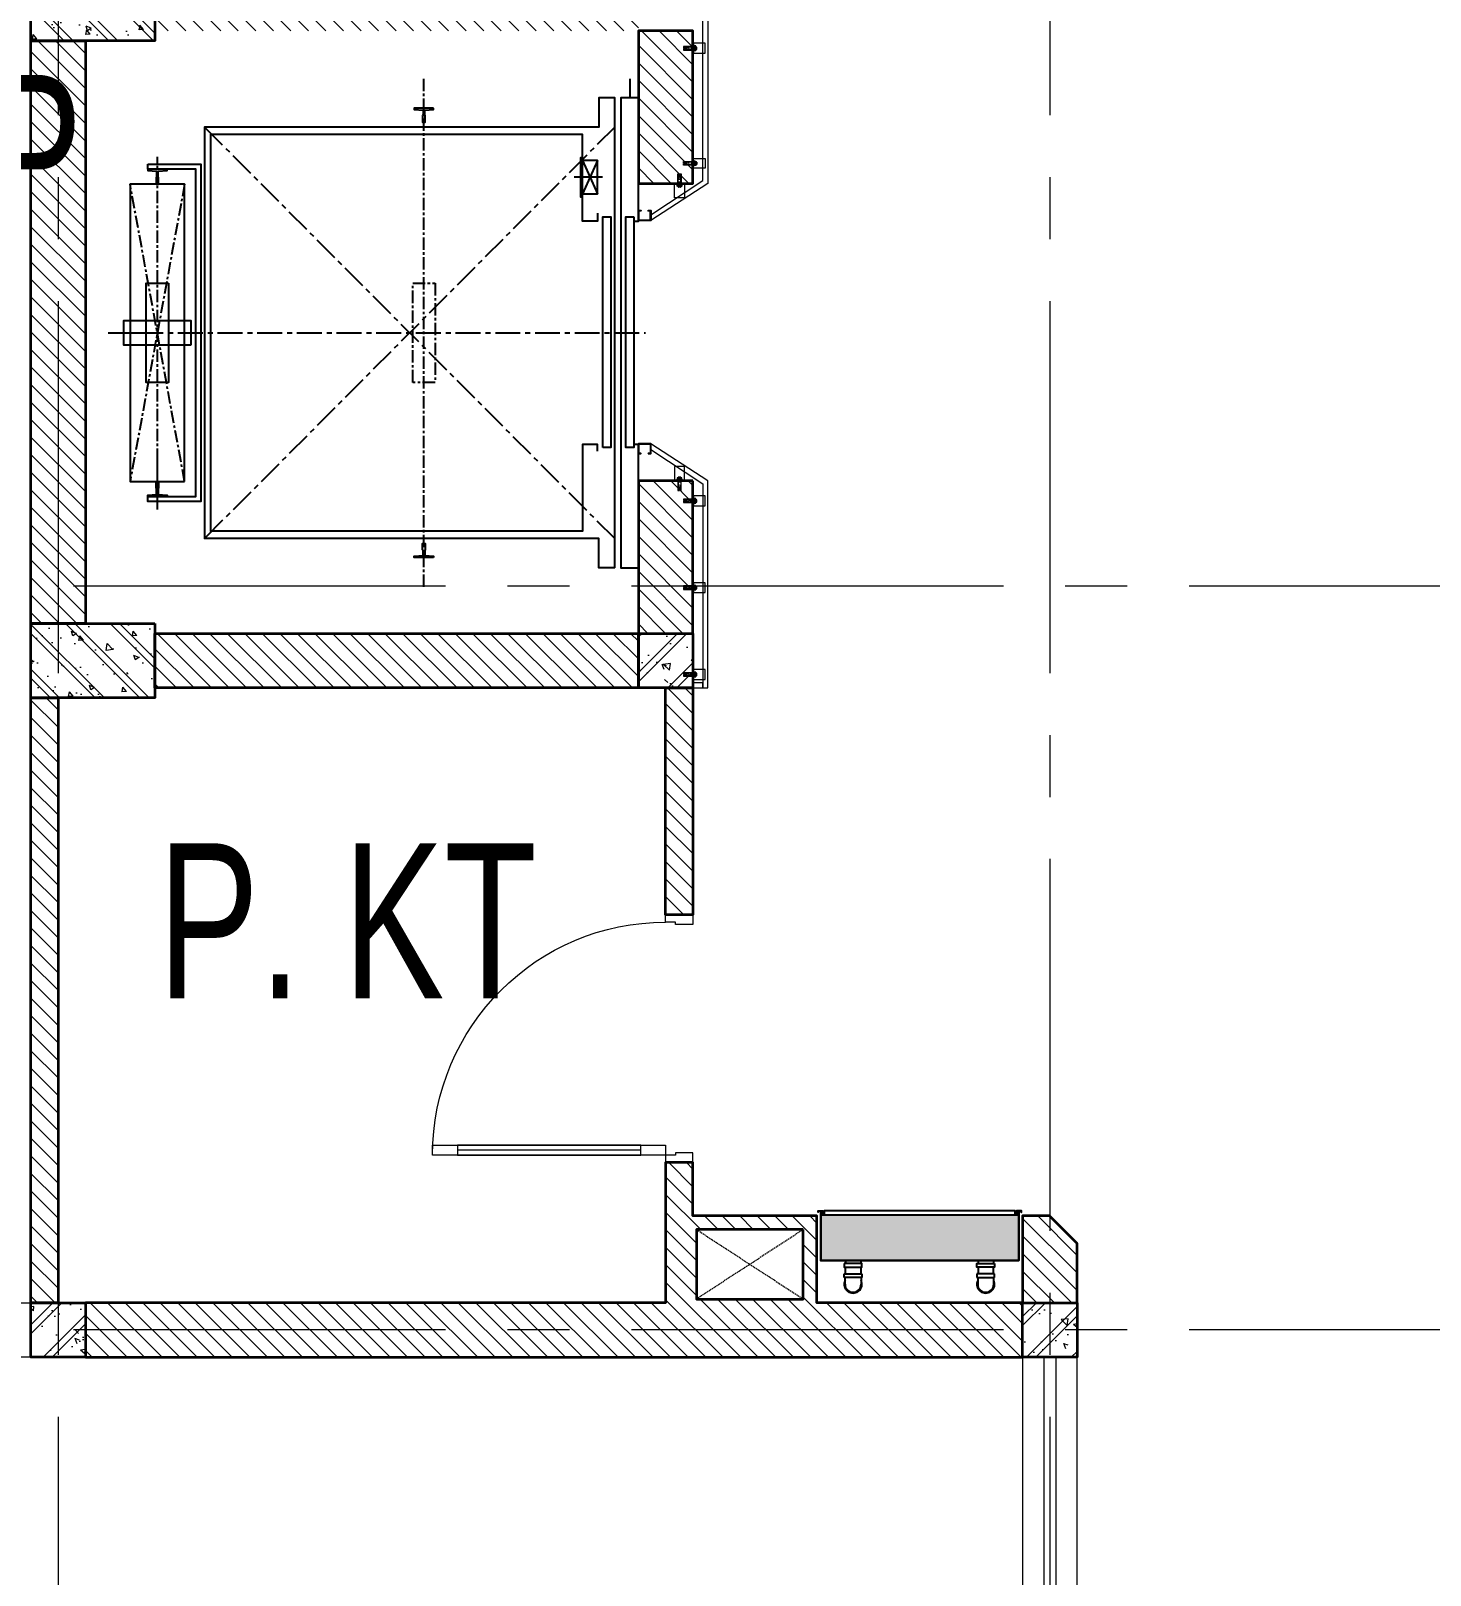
# Model space of a CAD drawing. Header units: millimetres. Extents: x 18326 to 214271, y -298828 to -198730.
# Drawn here: x 119487 to 125130, y -246619 to -240390 of the extents above; entities that cross this region are included whole.
import ezdxf

# ---------------------------------------------------------------- set-up
doc = ezdxf.new("R2010")
doc.units = ezdxf.units.MM
doc.header["$LTSCALE"] = 20
doc.header["$MEASUREMENT"] = 0
for name, pattern in [('xref LC GK$0$CENTER2', [1.125, 0.75, -0.125, 0.125, -0.125]), ('xref_mb.A1$0$CENTER', [2, 1.25, -0.25, 0.25, -0.25]), ('xref_mb.A1$0$HIDDEN', [0.375, 0.25, -0.125])]:
    doc.linetypes.add(name, pattern=pattern)
doc.layers.get('0').update_dxf_attribs({"lineweight": 0})
for name, color, linetype, lineweight in [('KV-Cay xanh', 78, 'Continuous', 5), ('KV-Text', 7, 'Continuous', 25), ('xref LC GK$0$KV-Net truc', 251, 'xref LC GK$0$CENTER2', 9), ('xref_mb.A1$0$1', 1, 'Continuous', 25), ('xref_mb.A1$0$KV-Cat be tong', 6, 'Continuous', 35), ('xref_mb.A1$0$KV-Cat tuong', 4, 'Continuous', 35), ('xref_mb.A1$0$KV-Cat vat lieu', 11, 'Continuous', 20), ('xref_mb.A1$0$KV-Cua', 34, 'Continuous', 13), ('xref_mb.A1$0$KV-Hatch', 179, 'Continuous', 5), ('xref_mb.A1$0$KV-Net khuat', 165, 'xref_mb.A1$0$HIDDEN', 9), ('xref_mb.A1$0$KV-Net thay 1', 9, 'Continuous', 20), ('xref_mb.A1$0$KV-Net thay 2', 8, 'Continuous', 13), ('xref_mb.A1$0$KV-Thiet bi', 59, 'Continuous', 9), ('xref_mb.A1$0$KV-Thiet bi dien', 1, 'Continuous', 25)]:
    doc.layers.add(name, color=color, linetype=linetype, lineweight=lineweight)
doc.layers.add('xref_mb.A1$0$KV-Net thay 3', color=251, linetype='Continuous')
doc.styles.add('VN', font='arial.ttf', dxfattribs={"width": 0.7})

# ---------------------------------------------------------------- blocks, each defined once
blk = doc.blocks.new('T3RQƯ')
at = {"layer": 'KV-Text', "color": 8, "char_height": 625, "width": 6274.472, "attachment_point": 2, "style": 'VN'}
for s, insert in [('\\A1;\\pxqc;P. CAN THIỆP\\PCÁ NHÂN{\\W0.5;\\P}S= 29M2', (73057.1, -16471.9)), ('\\A1;\\pxqc;P. KT', (76128.7, -19571.5))]:
    blk.add_mtext(s, dxfattribs=dict(at, insert=insert))
blk = doc.blocks.new('t3')
at = {"layer": 'KV-Text', "color": 8, "xscale": 0.003999999956183369, "yscale": 0.003999999956183369, "zscale": 0.003999999956183369}
blk.add_blockref('T3RQƯ', (7.351, 232.338), dxfattribs=at)
blk = doc.blocks.new('xref LC GK$0$LC')
at = {"layer": 'xref LC GK$0$KV-Net truc', "color": 8, "ltscale": 100}
for points in [[(89250, 10099.8), (89250, -49025.9)], [(93250, 10099.8), (93250, -50500)], [(117812.1, -33800), (79004.3, -33800)], [(117812.1, -36800), (39358.7, -36800)]]:
    blk.add_lwpolyline(points, dxfattribs=at)
blk = doc.blocks.new('xref_mb.A1$0$HCC')
at = {"layer": 'xref_mb.A1$0$KV-Hatch'}
h = blk.add_hatch(color=8, dxfattribs=at)
h.dxf.hatch_style = 1
h.paths.add_polyline_path([(400.9, -198.9), (400.9, -14.7), (-397.4, -14.7), (-397.4, -198.9)])
at = {"layer": 'xref_mb.A1$0$KV-Net thay 3', "color": 8}
for p, q in [((-397.4, -5.5, 0), (-397.4, -198.4, 0)), ((-397.4, -14.7, 0), (400.9, -14.7, 0)), ((394.9, -14.7), (395.8, -14.7)), ((-298.3, -199.7), (-298.3, -211.4, 0)), ((-298.3, -252.5, 0), (-298.3, -226.9, 0)), ((-235.9, -199.7, 0), (-235.9, -211.4, 0)), ((-235.9, -226.9, 0), (-235.9, -252.5, 0)), ((236.7, -199.7, 0), (236.7, -211.4, 0)), ((236.7, -226.9, 0), (236.7, -252.5, 0)), ((299.1, -199.7), (299.1, -211.4, 0)), ((299.1, -252.5, 0), (299.1, -226.9, 0)), ((-302.8, -267.9, 0), (-302.8, -252.5, 0)), ((-302.8, -252.5, 0), (-231.4, -252.5, 0)), ((-234.7, -267.9, 0), (-302.8, -267.9, 0)), ((-299.6, -295.2, 0), (-299.6, -267.9, 0)), ((-231.4, -267.9, 0), (-234.7, -267.9, 0)), ((-234.7, -267.9, 0), (-234.7, -295.2, 0)), ((-231.4, -252.5, 0), (-231.4, -267.9, 0)), ((303.6, -252.5, 0), (232.2, -252.5, 0)), ((232.2, -252.5, 0), (232.2, -267.9, 0)), ((232.2, -267.9, 0), (235.5, -267.9, 0)), ((235.5, -267.9, 0), (303.6, -267.9, 0)), ((235.5, -267.9, 0), (235.5, -295.2, 0)), ((300.4, -295.2, 0), (300.4, -267.9, 0)), ((303.6, -267.9, 0), (303.6, -252.5, 0))]:
    blk.add_line(p, q, dxfattribs=at)
at = {"layer": 'xref_mb.A1$0$KV-Net thay 3', "color": 8, "elevation": 0}
for points in [[(-389, -14.7), (-389.8, -14.7), (-389.8, -0.5), (-407.4, -0.5), (-407.4, -4.7), (-408.2, -4.7), (-408.2, 0.3), (-389, 0.3)], [(392.5, -14.7), (393.4, -14.7), (393.4, -0.5), (410.9, -0.5), (410.9, -4.7), (411.8, -4.7), (411.8, 0.3), (392.5, 0.3)], [(-302.9, -211.4), (-302.9, -226.9), (-231.5, -226.9), (-231.5, -211.4)], [(303.7, -211.4), (303.7, -226.9), (232.3, -226.9), (232.3, -211.4)]]:
    blk.add_lwpolyline(points, close=True, dxfattribs=at)
for points in [[(386.8, -14.7), (386.8, 0.3), (-383.2, 0.3), (-383.2, -14.7)], [(395.8, -14.7), (395.8, -5.5), (400.9, -5.5), (400.9, -198.9), (-397.4, -198.9), (-397.4, -5.5), (-392.2, -5.5), (-392.2, -14.7), (-391.4, -14.7), (-391.4, -4.7), (-398.2, -4.7), (-398.2, -199.7), (401.8, -199.7), (401.8, -4.7), (394.9, -4.7), (394.9, -14.7)]]:
    blk.add_lwpolyline(points, dxfattribs=at)
at = {"layer": 'xref_mb.A1$0$KV-Net thay 3', "color": 8}
for centre, radius, start, end in [((-267.1, -295.2, 0), 35.7, 155.38002, 24.61998), ((-267.1, -295.2, 0), 32.5, 180, 0), ((267.9, -295.2, 0), 35.7, 155.38002, 24.61998), ((267.9, -295.2, 0), 32.5, 180, 0)]:
    blk.add_arc(centre, radius, start, end, dxfattribs=at)
blk = doc.blocks.new('*U163')
at = {"layer": 'xref_mb.A1$0$KV-Cua', "color": 8}
blk.add_line((-50, 100), (-50, 840), dxfattribs=at)
for points in [[(-30, 0), (-30, 940), (-70, 940), (-70, 0)], [(-30, 100), (-70, 100), (-70, 840), (-30, 840)], [(0, -110), (-40, -110), (-40, -40), (-30, -40), (-30, 0), (0, 0)], [(-1000, -110), (-960, -110), (-960, -40), (-970, -40), (-970, 0), (-1000, 0)]]:
    blk.add_lwpolyline(points, close=True, dxfattribs=at)
at = {"layer": 'xref_mb.A1$0$KV-Cua', "color": 8, "ltscale": 100}
blk.add_arc((-30, 0), 940, 90, 180, dxfattribs=at)
blk = doc.blocks.new('*U157')
at = {"color": 8}
blk.add_lwpolyline([(-4530, 0), (0, 0), (0, 50), (-4530, 50)], close=True, dxfattribs=at)
blk = doc.blocks.new('xref_mb.A1$0$cot22x22')
at = {"layer": 'xref_mb.A1$0$KV-Hatch'}
h = blk.add_hatch(dxfattribs=at)
h.set_pattern_fill('CHAU-02', color=8, scale=30, angle=90, pattern_type=2)
h.set_pattern_definition([(140, (0, 0), (18.82564, 215.17805), [22.5, -247.5]), (85, (0, 0), (-225.65764, -41.6254), [18, -198]), (190.4514, (1.57, 17.93), (-206.83186, 173.55281), [19.12206, -210.34263]), (136.1842, (-60, 4e-15), (49.6557, 320.17231), [33.75, -371.25]), (186.6356, (-55.86, 26.68), (-292.23536, 280.3988), [28.6831, -315.5139]), (81.1842, (-60, 4e-15), (-292.23558, 280.3986), [27, -297]), (111, (-45, 30), (120.78567, 179.07212), [22.5, -247.5]), (316, (-45, 30), (109.66194, 201.56464), [18, -198]), (161.4514, (-34.93, 44.92), (-96.75915, 252.06679), [19.12206, -210.34263]), (157.5, (0, 0), (-88.312339, -46.774855), [0, -195.6, 0, -201, 0, -198.75]), (94.5, (0, 0), (-114.030957, 85.005277), [0, -114.6, 0, -191.1, 0, -75.75]), (57.5, (-4e-15, -66.9), (6.766462, 160.14673), [0, -75, 0, -234, 0, -310.5]), (47.5, (-6e-15, -96.9), (-30.031495, 174.95585), [0, -97.5, 0, -155.4, 0, -220.5]), (45, (0, 0), (-90.156115, 90.156115), []), (45, (-36.75, 2e-15), (-90.156115, 90.156115), [])])
h.paths.add_polyline_path([(-301544.8, 85408.8), (-301544.8, 85628.8), (-301764.8, 85628.8), (-301764.8, 85408.8)])
at = {"layer": 'xref_mb.A1$0$KV-Cat be tong', "color": 8}
blk.add_lwpolyline([(-301764.8, 85628.8), (-301544.8, 85628.8), (-301544.8, 85408.8), (-301764.8, 85408.8)], close=True, dxfattribs=at)
blk = doc.blocks.new('xref_mb.A1$0$cot30x50')
at = {"layer": 'xref_mb.A1$0$KV-Hatch'}
h = blk.add_hatch(dxfattribs=at)
h.set_pattern_fill('CHAU-01', color=8, scale=30, angle=90, pattern_type=2)
h.set_pattern_definition([(140, (0, 0), (18.82564, 215.178055), [22.5, -247.5]), (85, (0, 0), (-225.65764, -41.6254), [18, -198]), (190.4514, (1.57, 17.93), (-206.83186, 173.552815), [19.12206, -210.342634]), (136.1842, (-60, 4e-15), (49.6557, 320.172315), [33.75, -371.25]), (186.6356, (-55.86, 26.68), (-292.23536, 280.39881), [28.68309, -315.5139]), (81.1842, (-60, 4e-15), (-292.23558, 280.39858), [27, -297]), (111, (-45, 30), (120.785667, 179.072116), [22.5, -247.5]), (56, (-45, 30), (-217.545014, 72.9946), [18, -198]), (161.4514, (-34.93, 44.92), (-96.75915, 252.06679), [19.12206, -210.342634]), (127.5, (0, 0), (-99.868156, 3.6479566), [0, -195.6, 0, -201, 0, -198.75]), (97.5, (0, 0), (-118.323514, 78.920861), [0, -114.6, 0, -191.1, 0, -75.75]), (57.5, (-4e-15, -66.9), (6.7664615, 160.146731), [0, -75, 0, -234, 0, -310.5]), (47.5, (-6e-15, -96.9), (-30.031495, 174.95585), [0, -97.5, 0, -155.4, 0, -220.5]), (135, (0, 0), (-90.156115, -90.156115), []), (135, (-36.75, 2e-15), (-90.156115, -90.156115), [])])
h.paths.add_polyline_path([(-778331.6, 133391.1), (-778631.6, 133391.1), (-778631.6, 132891.1), (-778331.6, 132891.1)])
at = {"layer": 'xref_mb.A1$0$KV-Cat be tong', "color": 8}
blk.add_lwpolyline([(-778631.6, 132891.1), (-778331.6, 132891.1), (-778331.6, 133391.1), (-778631.6, 133391.1)], close=True, dxfattribs=at)
blk = doc.blocks.new('xref_mb.A1$0$LCT1')
at = {"color": 8, "xscale": -1.000000000000001, "rotation": 90}
for p in [(118281.1, -807631.6), (118281.1, -810281.6)]:
    blk.add_blockref('xref_mb.A1$0$cot30x50', p, dxfattribs=at)
at = {"layer": 'xref_mb.A1$0$1', "color": 8}
for p in [(289104.8, -117318.8), (286654.8, -120018.8), (290654.8, -120018.8)]:
    blk.add_blockref('xref_mb.A1$0$cot22x22', p, dxfattribs=at)
blk = doc.blocks.new('xref_mb.A1$0$A$C2b2f9532')
at = {"layer": 'xref_mb.A1$0$KV-Cat vat lieu', "color": 8}
for points in [[(2352.8, 2418), (3077.8, 2418), (3227.8, 2188), (3204.7, 2188), (3066.2, 2398), (2352.8, 2398)], [(5112.8, 2418), (4277.8, 2418), (4127.8, 2188), (4150.9, 2188), (4289.3, 2398), (5112.8, 2398)], [(5112.8, 2358), (5112.8, 2398), (5092.8, 2398), (5092.8, 2358)]]:
    blk.add_lwpolyline(points, close=True, dxfattribs=at)
at = {"layer": 'xref_mb.A1$0$KV-Net thay 1', "color": 8}
for p, q in [((2542, 2368.6), (2523.6, 2368.6)), ((2537.7, 2372.8), (2527.8, 2372)), ((2527.8, 2370), (2527.8, 2372.8)), ((2537.7, 2372), (2527.8, 2371.3)), ((2537.7, 2371.3), (2527.8, 2370.6)), ((2537.7, 2370.6), (2527.8, 2369.9)), ((2537, 2373.5), (2528.5, 2373.5)), ((2528.6, 2369.3), (2528.6, 2364)), ((2537, 2369.3), (2537, 2364)), ((2537.7, 2370), (2537.7, 2372.8)), ((2987.7, 2368.6), (3006.1, 2368.6)), ((2992, 2372.8), (3001.9, 2372)), ((2992, 2370), (2992, 2372.8)), ((2992, 2372), (3001.9, 2371.3)), ((2992, 2371.3), (3001.9, 2370.6)), ((2992, 2370.6), (3001.9, 2369.9)), ((2992.7, 2373.5), (3001.2, 2373.5)), ((2992.7, 2369.3), (2992.7, 2364)), ((3001.2, 2369.3), (3001.2, 2364)), ((3001.9, 2370), (3001.9, 2372.8)), ((4367.9, 2368.6), (4349.5, 2368.6)), ((4363.6, 2372.8), (4353.7, 2372)), ((4353.7, 2370), (4353.7, 2372.8)), ((4363.6, 2372), (4353.7, 2371.3)), ((4363.6, 2371.3), (4353.7, 2370.6)), ((4363.6, 2370.6), (4353.7, 2369.9)), ((4362.9, 2373.5), (4354.4, 2373.5)), ((4354.4, 2369.3), (4354.4, 2364)), ((4362.9, 2369.3), (4362.9, 2364)), ((4363.6, 2370), (4363.6, 2372.8)), ((4717.9, 2368.6), (4699.5, 2368.6)), ((4713.6, 2372.8), (4703.7, 2372)), ((4703.7, 2370), (4703.7, 2372.8)), ((4713.6, 2372), (4703.7, 2371.3)), ((4713.6, 2371.3), (4703.7, 2370.6)), ((4713.6, 2370.6), (4703.7, 2369.9)), ((4712.9, 2373.5), (4704.4, 2373.5)), ((4704.4, 2369.3), (4704.4, 2364)), ((4712.9, 2369.3), (4712.9, 2364)), ((4713.6, 2370), (4713.6, 2372.8)), ((5067.9, 2368.6), (5049.5, 2368.6)), ((5063.6, 2372.8), (5053.7, 2372)), ((5053.7, 2370), (5053.7, 2372.8)), ((5063.6, 2372), (5053.7, 2371.3)), ((5063.6, 2371.3), (5053.7, 2370.6)), ((5063.6, 2370.6), (5053.7, 2369.9)), ((5062.9, 2373.5), (5054.4, 2373.5)), ((5054.4, 2369.3), (5054.4, 2364)), ((5062.9, 2369.3), (5062.9, 2364)), ((5063.6, 2370), (5063.6, 2372.8)), ((2537.7, 2364.1), (2527.8, 2363.3)), ((2527.8, 2364), (2527.8, 2361.9)), ((2537.7, 2363.4), (2527.8, 2362.6)), ((2537.7, 2362.7), (2527.8, 2361.9)), ((2537, 2361), (2527.8, 2360.3)), ((2527.8, 2361), (2527.8, 2352.5)), ((2537.7, 2360.3), (2527.8, 2359.6)), ((2537.7, 2359.6), (2527.8, 2358.8)), ((2537.7, 2358.9), (2527.8, 2358.1)), ((2537.7, 2358.9), (2527.8, 2358.1)), ((2537.7, 2358.2), (2527.8, 2357.4)), ((2537.7, 2357.5), (2527.8, 2356.7)), ((2537.7, 2356.8), (2527.8, 2356)), ((2537.7, 2356.1), (2527.8, 2355.3)), ((2537.7, 2355.4), (2527.8, 2354.6)), ((2537.7, 2355.4), (2527.8, 2354.6)), ((2537.7, 2354.7), (2527.8, 2353.9)), ((2537.7, 2353.9), (2527.8, 2353.2)), ((2537.7, 2353.9), (2527.8, 2353.2)), ((2537.7, 2353.2), (2527.8, 2352.5)), ((2527.8, 2352.5), (2527.8, 2319.6)), ((2537.7, 2364), (2537.7, 2361.9)), ((2537.7, 2361), (2537.7, 2352.5)), ((2537.7, 2353), (2537.7, 2352.5)), ((2537.7, 2352.5), (2537.7, 2319.6)), ((2992, 2364.1), (3001.9, 2363.3)), ((2992, 2364), (2992, 2361.9)), ((2992, 2363.4), (3001.9, 2362.6)), ((2992, 2362.7), (3001.9, 2361.9)), ((2992, 2361), (2992, 2352.5)), ((2992, 2360.3), (3001.9, 2359.6)), ((2992, 2359.6), (3001.9, 2358.8)), ((2992, 2358.9), (3001.9, 2358.1)), ((2992, 2358.9), (3001.9, 2358.1)), ((2992, 2358.2), (3001.9, 2357.4)), ((2992, 2357.5), (3001.9, 2356.7)), ((2992, 2356.8), (3001.9, 2356)), ((2992, 2356.1), (3001.9, 2355.3)), ((2992, 2355.4), (3001.9, 2354.6)), ((2992, 2355.4), (3001.9, 2354.6)), ((2992, 2354.7), (3001.9, 2353.9)), ((2992, 2353.9), (3001.9, 2353.2)), ((2992, 2353.9), (3001.9, 2353.2)), ((2992, 2353.2), (3001.9, 2352.5)), ((2992, 2353), (2992, 2352.5)), ((2992, 2352.5), (2992, 2319.6)), ((2992.7, 2361), (3001.9, 2360.3)), ((3001.9, 2364), (3001.9, 2361.9)), ((3001.9, 2361), (3001.9, 2352.5)), ((3001.9, 2352.5), (3001.9, 2319.6)), ((3072.4, 2309), (3039.4, 2309)), ((3073.1, 2309), (3072.4, 2299.1)), ((3080.8, 2309), (3072.4, 2309)), ((3072.8, 2309), (3072.4, 2309)), ((3073.8, 2309), (3073, 2299.1)), ((3073.8, 2309), (3073, 2299.1)), ((3074.5, 2309), (3073.7, 2299.1)), ((3075.2, 2309), (3074.4, 2299.1)), ((3075.2, 2309), (3074.4, 2299.1)), ((3075.9, 2309), (3075.1, 2299.1)), ((3076.6, 2309), (3075.8, 2299.1)), ((3077.3, 2309), (3076.6, 2299.1)), ((3078, 2309), (3077.3, 2299.1)), ((3078.7, 2309), (3078, 2299.1)), ((3078.7, 2309), (3078, 2299.1)), ((3079.4, 2309), (3078.7, 2299.1)), ((3080.1, 2309), (3079.4, 2299.1)), ((3080.8, 2308.3), (3080.1, 2299.1)), ((3083.9, 2309), (3081.8, 2309)), ((3082.5, 2309), (3081.8, 2299.1)), ((3083.2, 2309), (3082.5, 2299.1)), ((3083.9, 2309), (3083.2, 2299.1)), ((3089.1, 2308.3), (3083.9, 2308.3)), ((3088.4, 2313.3), (3088.4, 2294.9)), ((3090.5, 2309), (3089.7, 2299.1)), ((3089.8, 2309), (3092.6, 2309)), ((3091.2, 2309), (3090.4, 2299.1)), ((3091.9, 2309), (3091.1, 2299.1)), ((3092.6, 2309), (3091.8, 2299.1)), ((3093.3, 2308.3), (3093.3, 2299.8)), ((4262.3, 2308.3), (4262.3, 2299.8)), ((4265.8, 2309), (4263, 2309)), ((4263, 2309), (4263.8, 2299.1)), ((4263.7, 2309), (4264.5, 2299.1)), ((4264.4, 2309), (4265.2, 2299.1)), ((4265.1, 2309), (4265.9, 2299.1)), ((4266.5, 2308.3), (4271.7, 2308.3)), ((4267.2, 2313.3), (4267.2, 2294.9)), ((4271.7, 2309), (4272.4, 2299.1)), ((4271.7, 2309), (4273.8, 2309)), ((4272.4, 2309), (4273.1, 2299.1)), ((4273.1, 2309), (4273.8, 2299.1)), ((4274.8, 2309), (4283.2, 2309)), ((4274.8, 2308.3), (4275.5, 2299.1)), ((4275.4, 2309), (4276.2, 2299.1)), ((4276.2, 2309), (4276.9, 2299.1)), ((4276.9, 2309), (4277.6, 2299.1)), ((4276.9, 2309), (4277.6, 2299.1)), ((4277.6, 2309), (4278.3, 2299.1)), ((4278.3, 2309), (4279, 2299.1)), ((4279, 2309), (4279.7, 2299.1)), ((4279.7, 2309), (4280.5, 2299.1)), ((4280.4, 2309), (4281.2, 2299.1)), ((4280.4, 2309), (4281.2, 2299.1)), ((4281.1, 2309), (4281.9, 2299.1)), ((4281.8, 2309), (4282.6, 2299.1)), ((4281.8, 2309), (4282.6, 2299.1)), ((4282.5, 2309), (4283.2, 2299.1)), ((4282.8, 2309), (4283.2, 2309)), ((4283.2, 2309), (4316.1, 2309)), ((4363.6, 2364.1), (4353.7, 2363.3)), ((4353.7, 2364), (4353.7, 2361.9)), ((4363.6, 2363.4), (4353.7, 2362.6)), ((4363.6, 2362.7), (4353.7, 2361.9)), ((4362.9, 2361), (4353.7, 2360.3)), ((4353.7, 2361), (4353.7, 2352.5)), ((4363.6, 2360.3), (4353.7, 2359.6)), ((4363.6, 2359.6), (4353.7, 2358.8)), ((4363.6, 2358.9), (4353.7, 2358.1)), ((4363.6, 2358.9), (4353.7, 2358.1)), ((4363.6, 2358.2), (4353.7, 2357.4)), ((4363.6, 2357.5), (4353.7, 2356.7)), ((4363.6, 2356.8), (4353.7, 2356)), ((4363.6, 2356.1), (4353.7, 2355.3)), ((4363.6, 2355.4), (4353.7, 2354.6)), ((4363.6, 2355.4), (4353.7, 2354.6)), ((4363.6, 2354.7), (4353.7, 2353.9)), ((4363.6, 2353.9), (4353.7, 2353.2)), ((4363.6, 2353.9), (4353.7, 2353.2)), ((4363.6, 2353.2), (4353.7, 2352.5)), ((4353.7, 2352.5), (4353.7, 2319.6)), ((4363.6, 2364), (4363.6, 2361.9)), ((4363.6, 2361), (4363.6, 2352.5)), ((4363.6, 2353), (4363.6, 2352.5)), ((4363.6, 2352.5), (4363.6, 2319.6)), ((4713.6, 2364.1), (4703.7, 2363.3)), ((4703.7, 2364), (4703.7, 2361.9)), ((4713.6, 2363.4), (4703.7, 2362.6)), ((4713.6, 2362.7), (4703.7, 2361.9)), ((4712.9, 2361), (4703.7, 2360.3)), ((4703.7, 2361), (4703.7, 2352.5)), ((4713.6, 2360.3), (4703.7, 2359.6)), ((4713.6, 2359.6), (4703.7, 2358.8)), ((4713.6, 2358.9), (4703.7, 2358.1)), ((4713.6, 2358.9), (4703.7, 2358.1)), ((4713.6, 2358.2), (4703.7, 2357.4)), ((4713.6, 2357.5), (4703.7, 2356.7)), ((4713.6, 2356.8), (4703.7, 2356)), ((4713.6, 2356.1), (4703.7, 2355.3)), ((4713.6, 2355.4), (4703.7, 2354.6)), ((4713.6, 2355.4), (4703.7, 2354.6)), ((4713.6, 2354.7), (4703.7, 2353.9)), ((4713.6, 2353.9), (4703.7, 2353.2)), ((4713.6, 2353.9), (4703.7, 2353.2)), ((4713.6, 2353.2), (4703.7, 2352.5)), ((4703.7, 2352.5), (4703.7, 2319.6)), ((4713.6, 2364), (4713.6, 2361.9)), ((4713.6, 2361), (4713.6, 2352.5)), ((4713.6, 2353), (4713.6, 2352.5)), ((4713.6, 2352.5), (4713.6, 2319.6)), ((5063.6, 2364.1), (5053.7, 2363.3)), ((5053.7, 2364), (5053.7, 2361.9)), ((5063.6, 2363.4), (5053.7, 2362.6)), ((5063.6, 2362.7), (5053.7, 2361.9)), ((5062.9, 2361), (5053.7, 2360.3)), ((5053.7, 2361), (5053.7, 2352.5)), ((5063.6, 2360.3), (5053.7, 2359.6)), ((5063.6, 2359.6), (5053.7, 2358.8)), ((5063.6, 2358.9), (5053.7, 2358.1)), ((5063.6, 2358.9), (5053.7, 2358.1)), ((5063.6, 2358.2), (5053.7, 2357.4)), ((5063.6, 2357.5), (5053.7, 2356.7)), ((5063.6, 2356.8), (5053.7, 2356)), ((5063.6, 2356.1), (5053.7, 2355.3)), ((5063.6, 2355.4), (5053.7, 2354.6)), ((5063.6, 2355.4), (5053.7, 2354.6)), ((5063.6, 2354.7), (5053.7, 2353.9)), ((5063.6, 2353.9), (5053.7, 2353.2)), ((5063.6, 2353.9), (5053.7, 2353.2)), ((5063.6, 2353.2), (5053.7, 2352.5)), ((5053.7, 2352.5), (5053.7, 2319.6)), ((5063.6, 2364), (5063.6, 2361.9)), ((5063.6, 2361), (5063.6, 2352.5)), ((5063.6, 2353), (5063.6, 2352.5)), ((5063.6, 2352.5), (5063.6, 2319.6)), ((3072.4, 2299.1), (3039.4, 2299.1)), ((3080.8, 2299.1), (3072.4, 2299.1)), ((3083.9, 2299.1), (3081.8, 2299.1)), ((3089.1, 2299.9), (3083.9, 2299.9)), ((3089.8, 2299.1), (3092.6, 2299.1)), ((4265.8, 2299.1), (4263, 2299.1)), ((4266.5, 2299.9), (4271.7, 2299.9)), ((4271.7, 2299.1), (4273.8, 2299.1)), ((4274.8, 2299.1), (4283.2, 2299.1)), ((4283.2, 2299.1), (4316.1, 2299.1))]:
    blk.add_line(p, q, dxfattribs=at)
for points in [[(2552.8, 2358), (2552.8, 2407.6), (2512.8, 2407.6), (2512.8, 2358)], [(2976.9, 2358), (2976.9, 2407.6), (3016.9, 2407.6), (3016.9, 2358)], [(4378.7, 2358), (4378.7, 2407.6), (4338.7, 2407.6), (4338.7, 2358)], [(4728.7, 2358), (4728.7, 2407.6), (4688.7, 2407.6), (4688.7, 2358)], [(5078.7, 2358), (5078.7, 2407.6), (5038.7, 2407.6), (5038.7, 2358)], [(2552.8, 2361), (2552.8, 2358), (2512.8, 2358), (2512.8, 2361)], [(2544.8, 2361), (2544.8, 2361.9), (2520.8, 2361.9), (2520.8, 2361)], [(2976.9, 2361), (2976.9, 2358), (3016.9, 2358), (3016.9, 2361)], [(2984.9, 2361), (2984.9, 2361.9), (3008.9, 2361.9), (3008.9, 2361)], [(3080.8, 2324.1), (3077.8, 2324.1), (3077.8, 2284.1), (3080.8, 2284.1)], [(3077.8, 2324.1), (3136.4, 2324.1), (3136.4, 2284.1), (3077.8, 2284.1)], [(3080.8, 2316.1), (3081.8, 2316.1), (3081.8, 2292.1), (3080.8, 2292.1)], [(4277.8, 2324.1), (4219.2, 2324.1), (4219.2, 2284.1), (4277.8, 2284.1)], [(4274.8, 2316.1), (4273.8, 2316.1), (4273.8, 2292.1), (4274.8, 2292.1)], [(4274.8, 2324.1), (4277.8, 2324.1), (4277.8, 2284.1), (4274.8, 2284.1)], [(4378.7, 2361), (4378.7, 2358), (4338.7, 2358), (4338.7, 2361)], [(4370.7, 2361), (4370.7, 2361.9), (4346.6, 2361.9), (4346.6, 2361)], [(4728.7, 2361), (4728.7, 2358), (4688.7, 2358), (4688.7, 2361)], [(4720.7, 2361), (4720.7, 2361.9), (4696.6, 2361.9), (4696.6, 2361)], [(5078.7, 2361), (5078.7, 2358), (5038.7, 2358), (5038.7, 2361)], [(5070.7, 2361), (5070.7, 2361.9), (5046.6, 2361.9), (5046.6, 2361)]]:
    blk.add_lwpolyline(points, close=True, dxfattribs=at)
for points in [[(2541.3, 2370), (2524.3, 2370, 0.414214), (2523.6, 2369.3), (2523.6, 2364), (2542, 2364), (2542, 2369.3, 0.414214)], [(2988.4, 2370), (3005.4, 2370, -0.414214), (3006.1, 2369.3), (3006.1, 2364), (2987.7, 2364), (2987.7, 2369.3, -0.414214)], [(4367.2, 2370), (4350.2, 2370, 0.414214), (4349.5, 2369.3), (4349.5, 2364), (4367.9, 2364), (4367.9, 2369.3, 0.414214)], [(4717.2, 2370), (4700.2, 2370, 0.414214), (4699.5, 2369.3), (4699.5, 2364), (4717.9, 2364), (4717.9, 2369.3, 0.414214)], [(5067.2, 2370), (5050.2, 2370, 0.414214), (5049.5, 2369.3), (5049.5, 2364), (5067.9, 2364), (5067.9, 2369.3, 0.414214)], [(2525.7, 2352.5), (2525.7, 2319.6), (2531.4, 2319.6), (2531.4, 2333.3, -5.828427), (2534.2, 2333.3), (2534.2, 2319.6), (2539.9, 2319.6), (2539.9, 2352.5)], [(3004, 2352.5), (3004, 2319.6), (2998.3, 2319.6), (2998.3, 2333.3, 5.828427), (2995.5, 2333.3), (2995.5, 2319.6), (2989.8, 2319.6), (2989.8, 2352.5)], [(3072.4, 2297), (3039.4, 2297), (3039.4, 2302.7), (3053.1, 2302.7, 5.828427), (3053.1, 2305.5), (3039.4, 2305.5), (3039.4, 2311.2), (3072.4, 2311.2)], [(3089.8, 2312.6), (3089.8, 2295.6, -0.414214), (3089.1, 2294.9), (3083.9, 2294.9), (3083.9, 2313.3), (3089.1, 2313.3, -0.414214)], [(4265.8, 2312.6), (4265.8, 2295.6, 0.414214), (4266.5, 2294.9), (4271.7, 2294.9), (4271.7, 2313.3), (4266.5, 2313.3, 0.414214)], [(4283.2, 2297), (4316.1, 2297), (4316.1, 2302.7), (4302.5, 2302.7, -5.828427), (4302.5, 2305.5), (4316.1, 2305.5), (4316.1, 2311.2), (4283.2, 2311.2)], [(4351.6, 2352.5), (4351.6, 2319.6), (4357.3, 2319.6), (4357.3, 2333.3, -5.828427), (4360.1, 2333.3), (4360.1, 2319.6), (4365.7, 2319.6), (4365.7, 2352.5)], [(4701.6, 2352.5), (4701.6, 2319.6), (4707.3, 2319.6), (4707.3, 2333.3, -5.828427), (4710.1, 2333.3), (4710.1, 2319.6), (4715.7, 2319.6), (4715.7, 2352.5)], [(5051.6, 2352.5), (5051.6, 2319.6), (5057.3, 2319.6), (5057.3, 2333.3, -5.828427), (5060.1, 2333.3), (5060.1, 2319.6), (5065.7, 2319.6), (5065.7, 2352.5)]]:
    blk.add_lwpolyline(points, format="xyb", close=True, dxfattribs=at)
for centre, start, end in [((2528.5, 2372.8), 90, 180), ((2527.8, 2369.3), 0, 90), ((2529.3, 2369.3), 90, 180), ((2536.3, 2369.3), 0, 90), ((2537, 2372.8), 0, 90), ((2537.7, 2369.3), 90, 180), ((2992.7, 2372.8), 90, 180), ((2992, 2369.3), 0, 90), ((2993.4, 2369.3), 90, 180), ((3000.5, 2369.3), 0, 90), ((3001.2, 2372.8), 0, 90), ((3001.9, 2369.3), 90, 180), ((4354.4, 2372.8), 90, 180), ((4353.7, 2369.3), 0, 90), ((4355.1, 2369.3), 90, 180), ((4362.2, 2369.3), 0, 90), ((4362.9, 2372.8), 0, 90), ((4363.6, 2369.3), 90, 180), ((4704.4, 2372.8), 90, 180), ((4703.7, 2369.3), 0, 90), ((4705.1, 2369.3), 90, 180), ((4712.2, 2369.3), 0, 90), ((4712.9, 2372.8), 0, 90), ((4713.6, 2369.3), 90, 180), ((5054.4, 2372.8), 90, 180), ((5053.7, 2369.3), 0, 90), ((5055.1, 2369.3), 90, 180), ((5062.2, 2369.3), 0, 90), ((5062.9, 2372.8), 0, 90), ((5063.6, 2369.3), 90, 180), ((3089.1, 2309), 270, 0), ((3089.1, 2307.6), 0, 90), ((3092.6, 2308.3), 0, 90), ((4263, 2308.3), 90, 180), ((4266.5, 2309), 180, 270), ((4266.5, 2307.6), 90, 180), ((3089.1, 2300.6), 270, 0), ((3089.1, 2299.1), 0, 90), ((3092.6, 2299.8), 270, 0), ((4263, 2299.8), 180, 270), ((4266.5, 2300.6), 180, 270), ((4266.5, 2299.1), 90, 180)]:
    blk.add_arc(centre, 0.708, start, end, dxfattribs=at)
at = {"layer": 'xref_mb.A1$0$KV-Thiet bi dien', "color": 8, "linetype": 'xref_mb.A1$0$CENTER', "ltscale": 4}
for p, q in [((3680.6, 121.2), (3680.6, 2166.5)), ((4510.6, 2043), (2850.6, 388)), ((2850.6, 2043), (4510.6, 388))]:
    blk.add_line(p, q, dxfattribs=at)
at = {"layer": 'xref_mb.A1$0$KV-Thiet bi dien', "color": 8}
for p, q in [((2733.1, 2105.5), (2655.6, 2105.5)), ((3052.3, 1993.4), (3052.3, 1878.7)), ((2985.2, 1972.7), (3119.4, 1913)), ((2985.2, 1913), (3119.4, 1972.7)), ((4393.5, 198), (4197.5, 198)), ((3680.6, 0), (3680.6, 121.2))]:
    blk.add_line(p, q, dxfattribs=at)
at = {"layer": 'xref_mb.A1$0$KV-Thiet bi dien', "color": 8, "linetype": 'xref_mb.A1$0$CENTER', "ltscale": 2}
for p, q in [((4705.6, 1273), (2655.6, 1273)), ((4280.6, 308), (3080.6, 88)), ((3080.6, 308), (4280.6, 88)), ((4197.5, 198), (2971.1, 198))]:
    blk.add_line(p, q, dxfattribs=at)
at = {"layer": 'xref_mb.A1$0$KV-Thiet bi dien', "color": 8}
for points in [[(3187.8, 2178), (3187.8, 2188), (3227.8, 2188), (3227.8, 2138), (3187.8, 2138), (3187.8, 2148), (3188.8, 2148), (3188.8, 2139), (3226.8, 2139), (3226.8, 2187), (3188.8, 2187), (3188.8, 2178)], [(4167.8, 2178), (4167.8, 2188), (4127.8, 2188), (4127.8, 2138), (4167.8, 2138), (4167.8, 2148), (4166.8, 2148), (4166.8, 2139), (4128.8, 2139), (4128.8, 2187), (4166.8, 2187), (4166.8, 2178)], [(3212.8, 2120), (4142.8, 2120), (4142.8, 2088), (3212.8, 2088)], [(4142.8, 1994.5), (3212.8, 1994.5), (3212.8, 2026.5), (4142.8, 2026.5), (4142.8, 2026.5), (4142.8, 1994.5)], [(2774.6, 1312), (2774.6, 1234), (2779.9, 1234), (2782.7, 1269.5), (2802.3, 1269.5), (2804.6, 1268), (2830.6, 1268), (2830.6, 1278), (2804.6, 1278), (2802.3, 1276.5), (2782.7, 1276.5), (2779.9, 1312)], [(4586.6, 1312), (4586.6, 1234), (4581.3, 1234), (4578.5, 1269.5), (4558.8, 1269.5), (4556.6, 1268), (4530.6, 1268), (4530.6, 1278), (4556.6, 1278), (4558.8, 1276.5), (4578.5, 1276.5), (4581.3, 1312)], [(3000.6, 159), (3000.6, 372.9), (4360.6, 372.9), (4360.6, 159), (4340.6, 159), (4340.6, 352.9), (3020.6, 352.9), (3020.6, 159)], [(3730.6, 333), (3730.6, 63), (3630.6, 63), (3630.6, 333)], [(4280.6, 308), (3080.6, 308), (3080.6, 88), (4280.6, 88)], [(3020.6, 237), (3020.6, 159), (3025.9, 159), (3028.7, 194.5), (3052.3, 194.5), (3054.6, 193), (3080.6, 193), (3080.6, 203), (3054.6, 203), (3052.3, 201.5), (3028.7, 201.5), (3025.9, 237)], [(3480.6, 243), (3880.6, 243), (3880.6, 153), (3480.6, 153)], [(4340.6, 237), (4340.6, 159), (4335.3, 159), (4332.5, 194.5), (4308.8, 194.5), (4306.6, 193), (4280.6, 193), (4280.6, 203), (4306.6, 203), (4308.8, 201.5), (4332.5, 201.5), (4335.3, 237)]]:
    blk.add_lwpolyline(points, close=True, dxfattribs=at)
for points in [[(3230.6, 2120), (3230.6, 2138), (2733.1, 2138), (2733.1, 2068), (4628.1, 2068), (4628.1, 2138), (4130.6, 2138), (4130.6, 2120)], [(4628.1, 2043), (2733.1, 2043), (2733.1, 1978), (2850.6, 1978), (2850.6, 388), (4510.6, 388)], [(4628.1, 2043), (4628.1, 2043), (4628.1, 1978), (4510.6, 1978), (4510.6, 388), (4510.6, 388)], [(3197.8, 1973), (3230.6, 1973), (3230.6, 1913), (2880.6, 1913), (2880.6, 413), (4480.6, 413)], [(3119.4, 1913), (3119.4, 1972.7), (2985.2, 1972.7), (2985.2, 1913)], [(4157.8, 1973), (4130.6, 1973), (4130.6, 1913), (4480.6, 1913), (4480.6, 413), (4480.6, 413)], [(3132.9, 1913), (3132.9, 1906.2), (2972.9, 1906.2), (2972.9, 1913)]]:
    blk.add_lwpolyline(points, dxfattribs=at)
at = {"layer": 'xref_mb.A1$0$KV-Thiet bi dien', "color": 8, "linetype": 'xref_mb.A1$0$CENTER', "ltscale": 2}
blk.add_lwpolyline([(3480.6, 1318), (3880.6, 1318), (3880.6, 1228), (3480.6, 1228)], close=True, dxfattribs=at)

msp = doc.modelspace()

# ---------------------------------------------------------------- hatches: boundary and pattern name
at = {"layer": 'xref_mb.A1$0$KV-Hatch'}
h = msp.add_hatch(dxfattribs=at)
h.set_pattern_fill('ANSI31', color=8, scale=400, angle=90)
h.paths.add_polyline_path([(119036.9, -256440), (119036.9, -256220), (119256.9, -256220), (119256.9, -255970), (118926.9, -255970), (118926.9, -256440)])
h.paths.add_polyline_path([(119256.9, -250490), (119036.9, -250490), (119036.9, -250270), (118926.9, -250270), (118926.9, -252290), (119256.9, -252290)])
h.paths.add_polyline_path([(119256.9, -250490), (119496.9, -250490), (119496.9, -250270), (119256.9, -250270)])
h.paths.add_polyline_path([(126706.9, -250030), (126486.9, -250030), (126486.9, -250520), (126706.9, -250520)])
h.paths.add_polyline_path([(134706.9, -245505), (134486.9, -245505), (134486.9, -246520), (126706.9, -246520), (126706.9, -246230), (126486.9, -246230), (126486.9, -247030), (126706.9, -247030), (126706.9, -246740), (134486.9, -246740), (134486.9, -247805), (134706.9, -247805)])
h.paths.add_polyline_path([(134706.9, -249505), (134486.9, -249505), (134486.9, -250520), (134706.9, -250520)])
h.paths.add_polyline_path([(126886.9, -242520), (134306.9, -242520), (134306.9, -242740), (126886.9, -242740)])
h.paths.add_polyline_path([(134486.9, -243020), (134706.9, -243020), (134706.9, -243805), (134486.9, -243805)])
h.paths.add_polyline_path([(134706.9, -241230), (134486.9, -241230), (134486.9, -242520), (134706.9, -242520)])
h.paths.add_polyline_path([(134706.9, -237730), (134486.9, -237730), (134486.9, -239530), (134706.9, -239530)])
h.paths.add_polyline_path([(126706.9, -242030), (126486.9, -242030), (126486.9, -242520), (126706.9, -242520)])
h.paths.add_polyline_path([(126486.9, -234740), (126706.9, -234740), (126706.9, -235230), (126486.9, -235230)])
h.paths.add_polyline_path([(126886.9, -234520), (134306.9, -234520), (134306.9, -234740), (126886.9, -234740)])
h.paths.add_polyline_path([(134486.9, -234740), (134706.9, -234740), (134706.9, -236030), (134486.9, -236030)])
h.paths.add_polyline_path([(134486.9, -233230), (134706.9, -233230), (134706.9, -234240), (134486.9, -234240)])
h.paths.add_polyline_path([(126486.9, -233275), (126706.9, -233275), (126706.9, -234240), (126486.9, -234240)])
h.paths.add_polyline_path([(126706.9, -230275), (126486.9, -230275), (126486.9, -227020), (126706.9, -227020)])
edge = h.paths.add_edge_path()
edge.add_line((126706.9, -222390), (126706.9, -223520))
edge.add_line((126706.9, -223520), (126486.9, -223520))
edge.add_line((126486.9, -223520), (126486.9, -222060))
edge.add_line((126486.9, -222060), (126706.9, -222060))
edge.add_line((126706.9, -222060), (126706.9, -222170))
edge.add_line((126706.9, -222170), (134486.9, -222170))
edge = h.paths.add_edge_path(flags=17)
edge.add_line((134486.9, -222390), (126706.9, -222390))
edge = h.paths.add_edge_path()
edge.add_line((134486.9, -222170), (134486.9, -221480))
edge.add_line((134486.9, -221480), (134706.9, -221480))
edge.add_line((134706.9, -221480), (134706.9, -223780))
edge.add_line((134706.9, -223780), (134486.9, -223780))
edge.add_line((134486.9, -223780), (134486.9, -222390))
h.paths.add_polyline_path([(134486.9, -225480), (134706.9, -225480), (134706.9, -226520), (134486.9, -226520)])
h.paths.add_polyline_path([(134486.9, -227020), (134706.9, -227020), (134706.9, -228030), (134486.9, -228030)])
h.paths.add_polyline_path([(134306.9, -217820), (126886.9, -217820), (126886.9, -218040), (126886.9, -218840), (126486.9, -218840), (126486.9, -219060), (126706.9, -219060), (126706.9, -218950), (126996.9, -218950), (126996.9, -218040), (134306.9, -218040)])
h.paths.add_polyline_path([(134706.9, -217820), (136306.9, -217820), (136306.9, -218120), (135206.9, -218690), (134706.9, -218690), (134706.9, -219780), (134486.9, -219780), (134486.9, -218040), (134706.9, -218040), (134706.9, -218470), (135153.3, -218470), (135983.1, -218040), (134706.9, -218040)])
h.paths.add_polyline_path([(134706.9, -215105), (134486.9, -215105), (134486.9, -217540), (134706.9, -217540)])
h.paths.add_polyline_path([(134486.9, -211520), (134706.9, -211520), (134706.9, -213405), (134486.9, -213405)])
h.paths.add_polyline_path([(132786.9, -211020), (134306.9, -211020), (134306.9, -211240), (132786.9, -211240)])
h.paths.add_polyline_path([(126706.9, -211020), (126706.9, -210730), (129176.9, -210730), (129176.9, -211020), (126886.9, -211020), (126886.9, -211240), (131086.9, -211240), (131086.9, -211020), (129286.9, -211020), (129286.9, -210620), (126486.9, -210620), (126486.9, -211020)])
h.paths.add_polyline_path([(119256.9, -226740), (119496.9, -226740), (119496.9, -226520), (119256.9, -226520)])
h.paths.add_polyline_path([(119256.9, -226740), (119036.9, -226740), (119036.9, -226520), (118926.9, -226520), (118926.9, -228540), (119256.9, -228540)])
h.paths.add_polyline_path([(119036.9, -232690), (119036.9, -232470), (119256.9, -232470), (119256.9, -232220), (118926.9, -232220), (118926.9, -232690)])
h.paths.add_polyline_path([(119706.9, -240130), (119706.9, -237820), (119486.9, -237820), (119486.9, -237870), (118686.9, -237870), (118686.9, -237520), (117646.9, -237520), (117646.9, -237740), (118576.9, -237740), (118576.9, -237980), (119486.9, -237980), (119486.9, -240130)])
h.paths.add_polyline_path([(116246.9, -237740), (115836.9, -237740), (115836.9, -237520), (116246.9, -237520)])
h.paths.add_polyline_path([(115486.9, -238120), (115706.9, -238120), (115706.9, -245140), (115486.9, -245140)])
h.paths.add_polyline_path([(119486.9, -243080), (119596.9, -243080), (119596.9, -245520), (119486.9, -245520)])
h.paths.add_polyline_path([(119486.9, -240430), (119706.9, -240430), (119706.9, -242780), (119486.9, -242780)])
h.paths.add_polyline_path([(122046.9, -243040), (122156.9, -243040), (122156.9, -243955), (122046.9, -243955)])
h.paths.add_polyline_path([(123486.9, -245520), (122656.9, -245520), (122656.9, -245170), (122156.9, -245170), (122156.9, -244955), (122046.9, -244955), (122046.9, -245520), (119706.9, -245520), (119706.9, -245740), (123486.9, -245740)])
h.paths.add_polyline_path([(122601.9, -245225), (122171.9, -245225), (122171.9, -245505), (122601.9, -245505)], flags=16)
h.paths.add_polyline_path([(123706.9, -245520), (123706.9, -245281.2), (123595.7, -245170), (123486.9, -245170), (123486.9, -245520)])
h.paths.add_polyline_path([(126706.9, -217355), (126706.9, -217540), (126486.9, -217540), (126486.9, -217355)])
h.paths.add_polyline_path([(126486.9, -215955), (126486.9, -213105), (126706.9, -213105), (126706.9, -215955)])
h.paths.add_polyline_path([(126706.9, -211705), (126706.9, -211520), (126486.9, -211520), (126486.9, -211705)])
h.paths.add_polyline_path([(116986.9, -245520), (115836.9, -245520), (115836.9, -245740), (116986.9, -245740)])
h.paths.add_polyline_path([(115486.9, -245740), (115706.9, -245740), (115706.9, -246030), (116766.9, -246030), (116766.9, -245740), (116986.9, -245740), (116986.9, -246140), (115486.9, -246140)])
h.paths.add_polyline_path([(115486.9, -211520), (115706.9, -211520), (115706.9, -217540), (115486.9, -217540)])
h.paths.add_polyline_path([(115786.9, -217820), (116196.9, -217820), (116196.9, -218040), (115786.9, -218040)])
h.paths.add_polyline_path([(117966.9, -217620), (121226.9, -217620), (121226.9, -218040), (121596.9, -218040), (121596.9, -217820), (121286.9, -217510), (117906.9, -217510), (117596.9, -217820), (117596.9, -218040), (117966.9, -218040)])
h.paths.add_polyline_path([(122996.9, -217820), (123406.9, -217820), (123406.9, -218040), (122996.9, -218040)])
h.paths.add_polyline_path([(121936.9, -237740), (119986.9, -237740), (119986.9, -237520), (121936.9, -237520)])
h.paths.add_polyline_path([(121936.9, -237740), (122156.9, -237740), (122156.9, -238355), (121936.9, -238355)])
h.paths.add_polyline_path([(122156.9, -239555), (121936.9, -239555), (121936.9, -240170), (122156.9, -240170)])
h.paths.add_polyline_path([(121936.9, -240390), (119986.9, -240390), (119986.9, -240170), (121936.9, -240170)])
h.paths.add_polyline_path([(121936.9, -241005), (122156.9, -241005), (122156.9, -240390), (121936.9, -240390)])
h.paths.add_polyline_path([(122156.9, -242205), (121936.9, -242205), (121936.9, -242820), (122156.9, -242820)])
h.paths.add_polyline_path([(121936.9, -243040), (119986.9, -243040), (119986.9, -242820), (121936.9, -242820)])
h.paths.add_polyline_path([(123486.9, -213580), (123486.9, -211520), (123706.9, -211520), (123706.9, -217540), (123486.9, -217540), (123486.9, -215480), (123596.9, -215480), (123596.9, -213580)])
h.paths.add_polyline_path([(116721.9, -211240), (115786.9, -211240), (115786.9, -211020), (116721.9, -211020)])
h.paths.add_polyline_path([(119971.9, -211020), (119221.9, -211020), (119221.9, -211240), (119971.9, -211240)])
h.paths.add_polyline_path([(122471.9, -211240), (123406.9, -211240), (123406.9, -211020), (122471.9, -211020)])
h.paths.add_polyline_path([(126706.9, -238230), (126486.9, -238230), (126486.9, -239030), (126706.9, -239030)])
h.paths.add_polyline_path([(126706.9, -243020), (126486.9, -243020), (126486.9, -243230), (126706.9, -243230)])
h.paths.add_polyline_path([(134706.9, -229730), (134486.9, -229730), (134486.9, -231530), (134706.9, -231530)])

# ---------------------------------------------------------------- linework, layer by layer
at = {"layer": 'xref_mb.A1$0$KV-Cat tuong', "color": 8}
for points in [[(121936.9, -241005), (122156.9, -241005), (122156.9, -240390), (121936.9, -240390)], [(119486.9, -240430), (119706.9, -240430), (119706.9, -242780), (119486.9, -242780)], [(122156.9, -242205), (121936.9, -242205), (121936.9, -242820), (122156.9, -242820)], [(121936.9, -243040), (119986.9, -243040), (119986.9, -242820), (121936.9, -242820)], [(122046.9, -243040), (122156.9, -243040), (122156.9, -243955), (122046.9, -243955)], [(119486.9, -243080), (119596.9, -243080), (119596.9, -245520), (119486.9, -245520)], [(123706.9, -245520), (123706.9, -245281.2), (123595.7, -245170), (123486.9, -245170), (123486.9, -245520)], [(122601.9, -245225), (122171.9, -245225), (122171.9, -245505), (122601.9, -245505)], [(122601.9, -245225), (122171.9, -245225), (122171.9, -245505), (122601.9, -245505)]]:
    msp.add_lwpolyline(points, close=True, dxfattribs=at)
msp.add_lwpolyline([(123486.9, -245520), (122656.9, -245520), (122656.9, -245170), (122156.9, -245170), (122156.9, -244955), (122046.9, -244955), (122046.9, -245520), (119706.9, -245520), (119706.9, -245740), (123486.9, -245740), (123486.9, -245520)], dxfattribs=at)
at = {"layer": 'xref_mb.A1$0$KV-Net khuat', "color": 8}
msp.add_lwpolyline([(122601.9, -245225), (122171.9, -245505), (122171.9, -245225), (122601.9, -245505)], close=True, dxfattribs=at)
msp.add_lwpolyline([(122601.9, -245225), (122171.9, -245505), (122171.9, -245225), (122601.9, -245505)], close=True, dxfattribs=at)
at = {"layer": 'xref_mb.A1$0$KV-Net thay 2', "color": 8}
for points in [[(116986.9, -245520), (119486.9, -245520), (119486.9, -245740), (116986.9, -245740)], [(123706.9, -245740), (123486.9, -245740), (123486.9, -250270), (123706.9, -250270)]]:
    msp.add_lwpolyline(points, close=True, dxfattribs=at)

# ---------------------------------------------------------------- block references
at = {"color": 8}
msp.add_blockref('xref_mb.A1$0$LCT1', (134596.9, -211130), dxfattribs=at)
at = {"color": 8, "rotation": 270}
msp.add_blockref('xref_mb.A1$0$A$C2b2f9532', (119798.9, -237927.2), dxfattribs=at)
at = {"layer": 'KV-Cay xanh', "color": 8, "xscale": 250, "yscale": 250, "zscale": 250}
msp.add_blockref('t3', (42796.9, -282180), dxfattribs=at)
at = {"layer": 'xref LC GK$0$KV-Net truc', "color": 8}
msp.add_blockref('xref LC GK$0$LC', (30346.9, -208830), dxfattribs=at)
at = {"layer": 'xref_mb.A1$0$KV-Cat tuong', "color": 8}
msp.add_blockref('xref_mb.A1$0$HCC', (123070.1, -245150.3), dxfattribs=at)
at = {"layer": 'xref_mb.A1$0$KV-Cua', "color": 8, "xscale": -1.000000000000001, "rotation": 90}
msp.add_blockref('*U163', (122046.9, -244955), dxfattribs=at)
at = {"layer": 'xref_mb.A1$0$KV-Thiet bi', "color": 8, "rotation": 270}
msp.add_blockref('*U157', (123571.9, -250270), dxfattribs=at)

doc.saveas('drawing.dxf')
